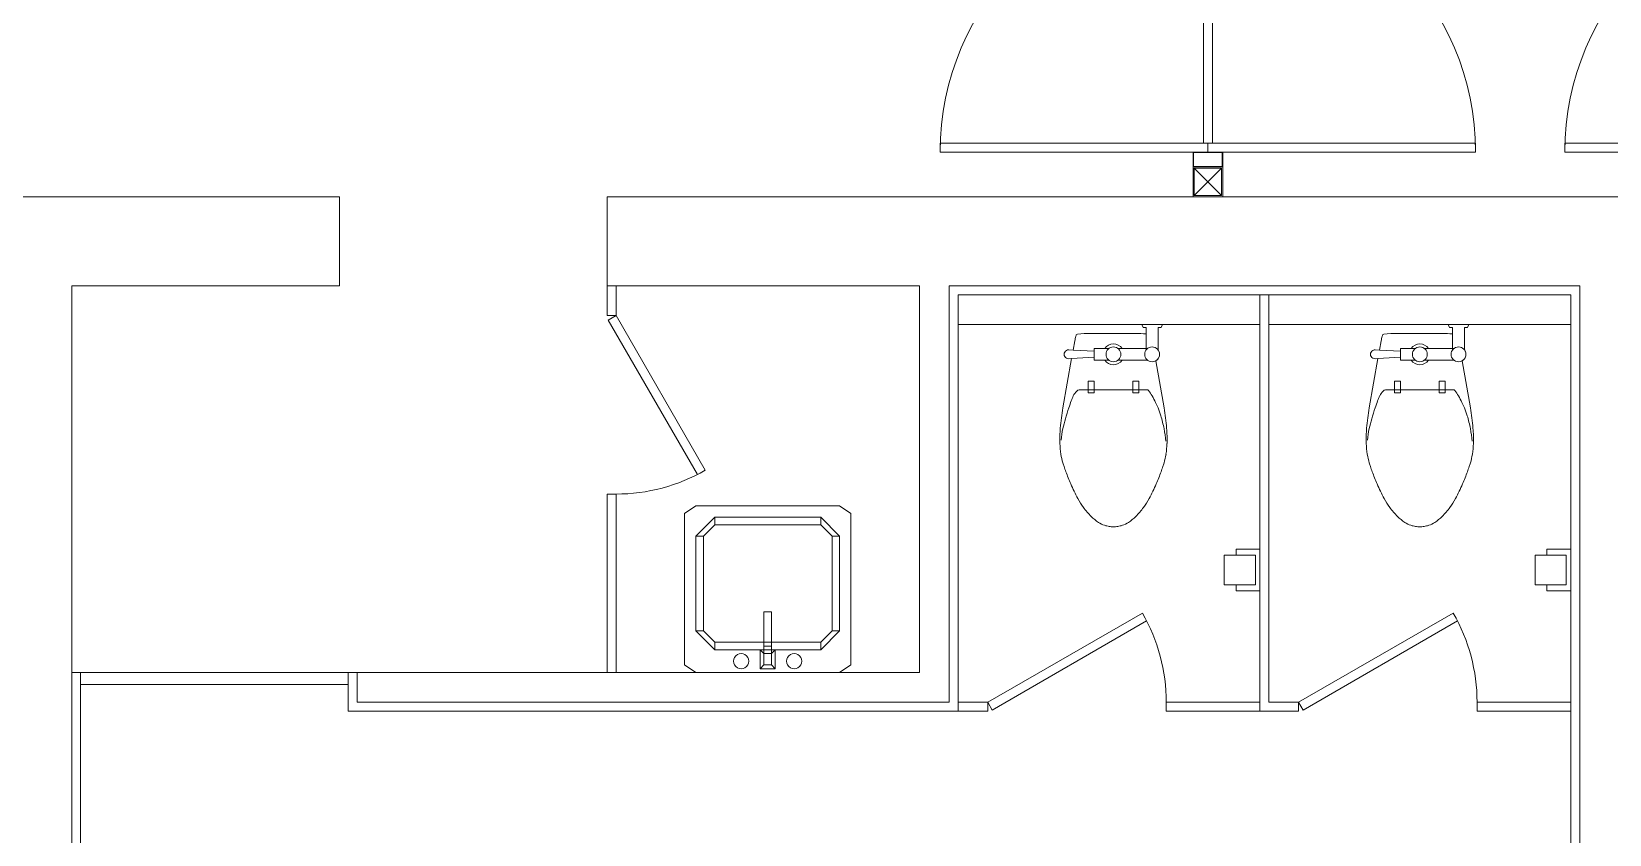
# Model space of a CAD drawing. Header units: millimetres. Extents: x 43806 to 399860, y -65551 to 59129.
# Drawn here: x 84881 to 90186, y -27719 to -25019 of the extents above; entities that cross this region are included whole.
import ezdxf

# ---------------------------------------------------------------- set-up
doc = ezdxf.new("R2010")
doc.units = ezdxf.units.MM
doc.header["$LTSCALE"] = 400
doc.header["$MEASUREMENT"] = 0
doc.layers.add('A', color=8, linetype='CONTINUOUS', lineweight=0)

msp = doc.modelspace()

# ---------------------------------------------------------------- linework, layer by layer
at = {"layer": 'A'}
for p, q in [((88821.4, -23654.4), (88821.4, -25394.4)), ((88851.4, -23654.4), (88851.4, -25394.4)), ((89736.4, -25394.4), (87936.4, -25394.4)), ((87936.4, -25394.4), (87936.4, -25424.4)), ((88836.4, -25424.4), (88836.4, -25394.4)), ((89736.4, -25424.4), (89736.4, -25394.4)), ((90036.4, -25424.4), (90036.4, -25394.4)), ((90036.4, -25394.4), (90936.4, -25394.4)), ((87936.4, -25424.4), (89736.4, -25424.4)), ((88786.4, -25424.4), (88886.4, -25424.4)), ((88786.4, -25474.4), (88786.4, -25424.4)), ((88788.4, -25426.4), (88884.4, -25426.4)), ((88788.4, -25472.4), (88788.4, -25426.4)), ((88884.4, -25426.4), (88884.4, -25472.4)), ((88886.4, -25424.4), (88886.4, -25474.4)), ((90936.4, -25424.4), (90036.4, -25424.4)), ((88786.4, -25574.4), (88786.4, -25474.4)), ((88786.4, -25474.4), (88886.4, -25474.4)), ((88886.4, -25474.4), (88786.4, -25474.4)), ((88884.4, -25472.4), (88788.4, -25472.4)), ((88882.4, -25570.4), (88790.4, -25478.4)), ((88790.4, -25570.4), (88882.4, -25478.4)), ((88790.4, -25570.4), (88790.4, -25478.4)), ((88790.4, -25478.4), (88882.4, -25478.4)), ((88882.4, -25478.4), (88882.4, -25570.4)), ((88886.4, -25474.4), (88886.4, -25574.4)), ((88886.4, -25574.4), (88786.4, -25574.4)), ((88882.4, -25570.4), (88790.4, -25570.4)), ((87114.5, -26614.4), (87076.4, -26639.8)), ((87114.5, -26614.4), (87598.2, -26614.4)), ((87598.2, -26614.4), (87636.3, -26639.8)), ((87076.4, -27148.9), (87076.4, -26639.8)), ((87178.2, -26652.5), (87114.5, -26716.2)), ((87114.5, -26716.2), (87178.2, -26652.5)), ((87140, -26716.2), (87178.2, -26678)), ((87178.2, -26678), (87140, -26716.2)), ((87534.6, -26652.5), (87178.2, -26652.5)), ((87178.2, -26652.5), (87534.6, -26652.5)), ((87178.2, -26678), (87178.2, -26652.5)), ((87178.2, -26678), (87178.2, -26652.5)), ((87178.2, -26678), (87534.6, -26678)), ((87534.6, -26678), (87178.2, -26678)), ((87598.2, -26716.2), (87534.6, -26652.5)), ((87534.6, -26652.5), (87534.6, -26678)), ((87598.2, -26716.2), (87534.6, -26652.5)), ((87534.6, -26678), (87534.6, -26652.5)), ((87572.8, -26716.2), (87534.6, -26678)), ((87534.6, -26678), (87572.8, -26716.2)), ((87636.3, -27148.9), (87636.3, -26639.8)), ((87114.5, -26716.2), (87114.5, -27034.3)), ((87114.5, -26716.2), (87114.5, -27034.3)), ((87140, -26716.2), (87114.5, -26716.2)), ((87140, -26716.2), (87114.5, -26716.2)), ((87140, -27034.3), (87140, -26716.2)), ((87140, -27034.3), (87140, -26716.2)), ((87572.8, -27034.3), (87572.8, -26716.2)), ((87572.8, -26716.2), (87598.2, -26716.2)), ((87572.8, -27034.3), (87572.8, -26716.2)), ((87572.8, -26716.2), (87598.2, -26716.2)), ((87598.2, -26716.2), (87598.2, -27034.3)), ((87598.2, -26716.2), (87598.2, -27034.3)), ((87343.6, -26970.8), (87343.6, -27085.3)), ((87369.1, -26970.8), (87343.6, -26970.8)), ((87343.6, -26970.8), (87343.6, -27072.5)), ((87369.1, -26970.8), (87343.6, -26970.8)), ((87343.6, -26970.8), (87369.1, -26970.8)), ((87343.6, -26970.8), (87343.6, -26970.8)), ((87369.1, -26970.8), (87343.6, -26970.8)), ((87343.6, -26970.8), (87343.6, -27072.5)), ((87343.6, -26970.8), (87343.6, -26970.8)), ((87343.6, -27085.3), (87343.6, -26970.8)), ((87369.1, -27085.3), (87369.1, -26970.8)), ((87369.1, -27072.5), (87369.1, -26970.8)), ((87369.1, -26970.8), (87369.1, -26970.8)), ((87369.1, -26970.8), (87369.1, -27072.5)), ((87369.1, -26970.8), (87369.1, -26970.8)), ((87369.1, -27085.3), (87369.1, -26970.8)), ((87114.5, -27034.3), (87178.2, -27098)), ((87114.5, -27034.3), (87140, -27034.3)), ((87178.2, -27098), (87114.5, -27034.3)), ((87114.5, -27034.3), (87140, -27034.3)), ((87178.2, -27072.5), (87140, -27034.3)), ((87140, -27034.3), (87178.2, -27072.5)), ((87534.6, -27098), (87598.2, -27034.3)), ((87572.8, -27034.3), (87534.6, -27072.5)), ((87598.2, -27034.3), (87534.6, -27098)), ((87534.6, -27072.5), (87572.8, -27034.3)), ((87598.2, -27034.3), (87572.8, -27034.3)), ((87572.8, -27034.3), (87598.2, -27034.3)), ((87534.6, -27072.5), (87178.2, -27072.5)), ((87178.2, -27072.5), (87534.6, -27072.5)), ((87178.2, -27098), (87178.2, -27072.5)), ((87178.2, -27072.5), (87178.2, -27098)), ((87178.2, -27098), (87534.6, -27098)), ((87534.6, -27098), (87178.2, -27098)), ((87343.6, -27110.7), (87330.9, -27098)), ((87330.9, -27098), (87381.8, -27098)), ((87330.9, -27098), (87343.6, -27110.7)), ((87330.9, -27161.6), (87330.9, -27098)), ((87369.1, -27072.5), (87343.6, -27072.5)), ((87343.6, -27072.5), (87369.1, -27072.5)), ((87343.6, -27110.7), (87343.6, -27072.5)), ((87343.6, -27072.5), (87343.6, -27085.3)), ((87343.6, -27072.5), (87343.6, -27085.3)), ((87343.6, -27110.7), (87343.6, -27072.5)), ((87343.6, -27085.3), (87369.1, -27085.3)), ((87343.6, -27085.3), (87369.1, -27085.3)), ((87343.6, -27148.9), (87343.6, -27085.3)), ((87343.6, -27085.3), (87343.6, -27148.9)), ((87369.1, -27072.5), (87369.1, -27110.7)), ((87369.1, -27085.3), (87369.1, -27072.5)), ((87369.1, -27072.5), (87369.1, -27110.7)), ((87369.1, -27072.5), (87369.1, -27085.3)), ((87369.1, -27085.3), (87369.1, -27148.9)), ((87369.1, -27085.3), (87369.1, -27148.9)), ((87381.8, -27098), (87369.1, -27110.7)), ((87369.1, -27110.7), (87381.8, -27098)), ((87381.8, -27098), (87381.8, -27161.6)), ((87534.6, -27072.5), (87534.6, -27098)), ((87534.6, -27072.5), (87534.6, -27098)), ((87114.5, -27174.4), (87076.4, -27148.9)), ((87242.7, -27129.6), (87241.8, -27136.2)), ((87241.8, -27136.2), (87242.7, -27129.6)), ((87242.7, -27129.6), (87241.8, -27136.2)), ((87241.8, -27136.2), (87242.7, -27129.6)), ((87241.8, -27136.2), (87241.8, -27136.2)), ((87241.8, -27136.2), (87242.7, -27142.8)), ((87241.8, -27136.2), (87241.8, -27136.2)), ((87242.7, -27142.8), (87241.8, -27136.2)), ((87241.8, -27136.2), (87242.7, -27142.8)), ((87242.7, -27142.8), (87241.8, -27136.2)), ((87245.2, -27123.4), (87242.7, -27129.6)), ((87242.7, -27129.6), (87245.2, -27123.4)), ((87245.2, -27123.4), (87242.7, -27129.6)), ((87242.7, -27129.6), (87245.2, -27123.4)), ((87242.7, -27129.6), (87242.7, -27129.6)), ((87242.7, -27129.6), (87242.7, -27129.6)), ((87242.7, -27142.8), (87242.7, -27142.8)), ((87242.7, -27142.8), (87245.2, -27148.9)), ((87242.7, -27142.8), (87242.7, -27142.8)), ((87245.2, -27148.9), (87242.7, -27142.8)), ((87242.7, -27142.8), (87245.2, -27148.9)), ((87245.2, -27148.9), (87242.7, -27142.8)), ((87249.3, -27118.2), (87245.2, -27123.4)), ((87245.2, -27123.4), (87249.3, -27118.2)), ((87249.3, -27118.2), (87245.2, -27123.4)), ((87245.2, -27123.4), (87249.3, -27118.2)), ((87245.2, -27123.4), (87245.2, -27123.4)), ((87245.2, -27123.4), (87245.2, -27123.4)), ((87245.2, -27148.9), (87245.2, -27148.9)), ((87245.2, -27148.9), (87249.3, -27154.2)), ((87245.2, -27148.9), (87245.2, -27148.9)), ((87249.3, -27154.2), (87245.2, -27148.9)), ((87245.2, -27148.9), (87249.3, -27154.2)), ((87249.3, -27154.2), (87245.2, -27148.9)), ((87254.5, -27114.2), (87249.3, -27118.2)), ((87249.3, -27118.2), (87254.5, -27114.2)), ((87254.5, -27114.2), (87249.3, -27118.2)), ((87249.3, -27118.2), (87254.5, -27114.2)), ((87249.3, -27118.2), (87249.3, -27118.2)), ((87249.3, -27118.2), (87249.3, -27118.2)), ((87249.3, -27154.2), (87249.3, -27154.2)), ((87249.3, -27154.2), (87254.5, -27158.2)), ((87249.3, -27154.2), (87249.3, -27154.2)), ((87254.5, -27158.2), (87249.3, -27154.2)), ((87249.3, -27154.2), (87254.5, -27158.2)), ((87254.5, -27158.2), (87249.3, -27154.2)), ((87260.7, -27111.6), (87254.5, -27114.2)), ((87254.5, -27114.2), (87260.7, -27111.6)), ((87260.7, -27111.6), (87254.5, -27114.2)), ((87254.5, -27114.2), (87260.7, -27111.6)), ((87254.5, -27114.2), (87254.5, -27114.2)), ((87254.5, -27114.2), (87254.5, -27114.2)), ((87254.5, -27158.2), (87254.5, -27158.2)), ((87254.5, -27158.2), (87260.7, -27160.8)), ((87254.5, -27158.2), (87254.5, -27158.2)), ((87260.7, -27160.8), (87254.5, -27158.2)), ((87254.5, -27158.2), (87260.7, -27160.8)), ((87260.7, -27160.8), (87254.5, -27158.2)), ((87267.3, -27110.7), (87260.7, -27111.6)), ((87260.7, -27111.6), (87267.3, -27110.7)), ((87267.3, -27110.7), (87260.7, -27111.6)), ((87260.7, -27111.6), (87267.3, -27110.7)), ((87260.7, -27111.6), (87260.7, -27111.6)), ((87260.7, -27111.6), (87260.7, -27111.6)), ((87260.7, -27160.8), (87260.7, -27160.8)), ((87260.7, -27160.8), (87267.3, -27161.6)), ((87260.7, -27160.8), (87260.7, -27160.8)), ((87267.3, -27161.6), (87260.7, -27160.8)), ((87260.7, -27160.8), (87267.3, -27161.6)), ((87267.3, -27161.6), (87260.7, -27160.8)), ((87267.3, -27110.7), (87267.3, -27110.7)), ((87273.9, -27111.6), (87267.3, -27110.7)), ((87267.3, -27110.7), (87267.3, -27110.7)), ((87273.9, -27111.6), (87267.3, -27110.7)), ((87267.3, -27110.7), (87273.9, -27111.6)), ((87273.9, -27111.6), (87267.3, -27110.7)), ((87267.3, -27161.6), (87273.9, -27160.8)), ((87273.9, -27160.8), (87267.3, -27161.6)), ((87267.3, -27161.6), (87273.9, -27160.8)), ((87273.9, -27160.8), (87267.3, -27161.6)), ((87280, -27114.2), (87273.9, -27111.6)), ((87273.9, -27111.6), (87273.9, -27111.6)), ((87273.9, -27111.6), (87280, -27114.2)), ((87280, -27114.2), (87273.9, -27111.6)), ((87273.9, -27111.6), (87280, -27114.2)), ((87273.9, -27111.6), (87273.9, -27111.6)), ((87273.9, -27160.8), (87280, -27158.2)), ((87280, -27158.2), (87273.9, -27160.8)), ((87273.9, -27160.8), (87280, -27158.2)), ((87280, -27158.2), (87273.9, -27160.8)), ((87273.9, -27160.8), (87273.9, -27160.8)), ((87273.9, -27160.8), (87273.9, -27160.8)), ((87285.3, -27118.2), (87280, -27114.2)), ((87280, -27114.2), (87280, -27114.2)), ((87280, -27114.2), (87285.3, -27118.2)), ((87285.3, -27118.2), (87280, -27114.2)), ((87280, -27114.2), (87285.3, -27118.2)), ((87280, -27114.2), (87280, -27114.2)), ((87280, -27158.2), (87285.3, -27154.2)), ((87285.3, -27154.2), (87280, -27158.2)), ((87280, -27158.2), (87285.3, -27154.2)), ((87285.3, -27154.2), (87280, -27158.2)), ((87280, -27158.2), (87280, -27158.2)), ((87280, -27158.2), (87280, -27158.2)), ((87289.3, -27123.4), (87285.3, -27118.2)), ((87285.3, -27118.2), (87285.3, -27118.2)), ((87285.3, -27118.2), (87289.3, -27123.4)), ((87289.3, -27123.4), (87285.3, -27118.2)), ((87285.3, -27118.2), (87289.3, -27123.4)), ((87285.3, -27118.2), (87285.3, -27118.2)), ((87285.3, -27154.2), (87289.3, -27148.9)), ((87289.3, -27148.9), (87285.3, -27154.2)), ((87285.3, -27154.2), (87289.3, -27148.9)), ((87289.3, -27148.9), (87285.3, -27154.2)), ((87285.3, -27154.2), (87285.3, -27154.2)), ((87285.3, -27154.2), (87285.3, -27154.2)), ((87291.9, -27129.6), (87289.3, -27123.4)), ((87289.3, -27123.4), (87289.3, -27123.4)), ((87289.3, -27123.4), (87291.9, -27129.6)), ((87291.9, -27129.6), (87289.3, -27123.4)), ((87289.3, -27123.4), (87291.9, -27129.6)), ((87289.3, -27123.4), (87289.3, -27123.4)), ((87289.3, -27148.9), (87291.9, -27142.8)), ((87291.9, -27142.8), (87289.3, -27148.9)), ((87289.3, -27148.9), (87291.9, -27142.8)), ((87291.9, -27142.8), (87289.3, -27148.9)), ((87289.3, -27148.9), (87289.3, -27148.9)), ((87289.3, -27148.9), (87289.3, -27148.9)), ((87292.7, -27136.2), (87291.9, -27129.6)), ((87291.9, -27129.6), (87291.9, -27129.6)), ((87291.9, -27129.6), (87292.7, -27136.2)), ((87292.7, -27136.2), (87291.9, -27129.6)), ((87291.9, -27129.6), (87292.7, -27136.2)), ((87291.9, -27129.6), (87291.9, -27129.6)), ((87291.9, -27142.8), (87292.7, -27136.2)), ((87292.7, -27136.2), (87291.9, -27142.8)), ((87291.9, -27142.8), (87292.7, -27136.2)), ((87292.7, -27136.2), (87291.9, -27142.8)), ((87291.9, -27142.8), (87291.9, -27142.8)), ((87291.9, -27142.8), (87291.9, -27142.8)), ((87292.7, -27136.2), (87292.7, -27136.2)), ((87292.7, -27136.2), (87292.7, -27136.2)), ((87343.6, -27148.9), (87330.9, -27161.6)), ((87343.6, -27148.9), (87330.9, -27161.6)), ((87369.1, -27110.7), (87343.6, -27110.7)), ((87343.6, -27148.9), (87343.6, -27110.7)), ((87369.1, -27110.7), (87343.6, -27110.7)), ((87369.1, -27148.9), (87343.6, -27148.9)), ((87369.1, -27148.9), (87343.6, -27148.9)), ((87369.1, -27148.9), (87369.1, -27110.7)), ((87369.1, -27148.9), (87381.8, -27161.6)), ((87369.1, -27148.9), (87381.8, -27161.6)), ((87420.9, -27129.6), (87420, -27136.2)), ((87420, -27136.2), (87420.9, -27129.6)), ((87420.9, -27129.6), (87420, -27136.2)), ((87420, -27136.2), (87420.9, -27129.6)), ((87420, -27136.2), (87420, -27136.2)), ((87420, -27136.2), (87420.9, -27142.8)), ((87420, -27136.2), (87420, -27136.2)), ((87420.9, -27142.8), (87420, -27136.2)), ((87420, -27136.2), (87420.9, -27142.8)), ((87420.9, -27142.8), (87420, -27136.2)), ((87423.4, -27123.4), (87420.9, -27129.6)), ((87420.9, -27129.6), (87423.4, -27123.4)), ((87423.4, -27123.4), (87420.9, -27129.6)), ((87420.9, -27129.6), (87423.4, -27123.4)), ((87420.9, -27129.6), (87420.9, -27129.6)), ((87420.9, -27129.6), (87420.9, -27129.6)), ((87420.9, -27142.8), (87420.9, -27142.8)), ((87420.9, -27142.8), (87423.4, -27148.9)), ((87420.9, -27142.8), (87420.9, -27142.8)), ((87423.4, -27148.9), (87420.9, -27142.8)), ((87420.9, -27142.8), (87423.4, -27148.9)), ((87423.4, -27148.9), (87420.9, -27142.8)), ((87427.5, -27118.2), (87423.4, -27123.4)), ((87423.4, -27123.4), (87427.5, -27118.2)), ((87427.5, -27118.2), (87423.4, -27123.4)), ((87423.4, -27123.4), (87427.5, -27118.2)), ((87423.4, -27123.4), (87423.4, -27123.4)), ((87423.4, -27123.4), (87423.4, -27123.4)), ((87423.4, -27148.9), (87423.4, -27148.9)), ((87423.4, -27148.9), (87427.5, -27154.2)), ((87423.4, -27148.9), (87423.4, -27148.9)), ((87427.5, -27154.2), (87423.4, -27148.9)), ((87423.4, -27148.9), (87427.5, -27154.2)), ((87427.5, -27154.2), (87423.4, -27148.9)), ((87432.7, -27114.2), (87427.5, -27118.2)), ((87427.5, -27118.2), (87432.7, -27114.2)), ((87432.7, -27114.2), (87427.5, -27118.2)), ((87427.5, -27118.2), (87432.7, -27114.2)), ((87427.5, -27118.2), (87427.5, -27118.2)), ((87427.5, -27118.2), (87427.5, -27118.2)), ((87427.5, -27154.2), (87427.5, -27154.2)), ((87427.5, -27154.2), (87432.7, -27158.2)), ((87427.5, -27154.2), (87427.5, -27154.2)), ((87432.7, -27158.2), (87427.5, -27154.2)), ((87427.5, -27154.2), (87432.7, -27158.2)), ((87432.7, -27158.2), (87427.5, -27154.2)), ((87438.8, -27111.6), (87432.7, -27114.2)), ((87432.7, -27114.2), (87438.8, -27111.6)), ((87438.8, -27111.6), (87432.7, -27114.2)), ((87432.7, -27114.2), (87438.8, -27111.6)), ((87432.7, -27114.2), (87432.7, -27114.2)), ((87432.7, -27114.2), (87432.7, -27114.2)), ((87432.7, -27158.2), (87432.7, -27158.2)), ((87432.7, -27158.2), (87438.8, -27160.8)), ((87432.7, -27158.2), (87432.7, -27158.2)), ((87438.8, -27160.8), (87432.7, -27158.2)), ((87432.7, -27158.2), (87438.8, -27160.8)), ((87438.8, -27160.8), (87432.7, -27158.2)), ((87445.5, -27110.7), (87438.8, -27111.6)), ((87438.8, -27111.6), (87445.5, -27110.7)), ((87445.5, -27110.7), (87438.8, -27111.6)), ((87438.8, -27111.6), (87445.5, -27110.7)), ((87438.8, -27111.6), (87438.8, -27111.6)), ((87438.8, -27111.6), (87438.8, -27111.6)), ((87438.8, -27160.8), (87438.8, -27160.8)), ((87438.8, -27160.8), (87445.5, -27161.6)), ((87438.8, -27160.8), (87438.8, -27160.8)), ((87445.5, -27161.6), (87438.8, -27160.8)), ((87438.8, -27160.8), (87445.5, -27161.6)), ((87445.5, -27161.6), (87438.8, -27160.8)), ((87445.5, -27110.7), (87445.5, -27110.7)), ((87452, -27111.6), (87445.5, -27110.7)), ((87445.5, -27110.7), (87445.5, -27110.7)), ((87445.5, -27110.7), (87452, -27111.6)), ((87452, -27111.6), (87445.5, -27110.7)), ((87445.5, -27110.7), (87452, -27111.6)), ((87445.5, -27161.6), (87452, -27160.8)), ((87452, -27160.8), (87445.5, -27161.6)), ((87445.5, -27161.6), (87452, -27160.8)), ((87452, -27160.8), (87445.5, -27161.6)), ((87458.2, -27114.2), (87452, -27111.6)), ((87452, -27111.6), (87452, -27111.6)), ((87452, -27111.6), (87458.2, -27114.2)), ((87458.2, -27114.2), (87452, -27111.6)), ((87452, -27111.6), (87458.2, -27114.2)), ((87452, -27111.6), (87452, -27111.6)), ((87452, -27160.8), (87458.2, -27158.2)), ((87458.2, -27158.2), (87452, -27160.8)), ((87452, -27160.8), (87458.2, -27158.2)), ((87458.2, -27158.2), (87452, -27160.8)), ((87452, -27160.8), (87452, -27160.8)), ((87452, -27160.8), (87452, -27160.8)), ((87463.4, -27118.2), (87458.2, -27114.2)), ((87458.2, -27114.2), (87458.2, -27114.2)), ((87458.2, -27114.2), (87463.4, -27118.2)), ((87463.4, -27118.2), (87458.2, -27114.2)), ((87458.2, -27114.2), (87463.4, -27118.2)), ((87458.2, -27114.2), (87458.2, -27114.2)), ((87458.2, -27158.2), (87463.4, -27154.2)), ((87463.4, -27154.2), (87458.2, -27158.2)), ((87458.2, -27158.2), (87463.4, -27154.2)), ((87463.4, -27154.2), (87458.2, -27158.2)), ((87458.2, -27158.2), (87458.2, -27158.2)), ((87458.2, -27158.2), (87458.2, -27158.2)), ((87467.5, -27123.4), (87463.4, -27118.2)), ((87463.4, -27118.2), (87463.4, -27118.2)), ((87463.4, -27118.2), (87467.5, -27123.4)), ((87467.5, -27123.4), (87463.4, -27118.2)), ((87463.4, -27118.2), (87467.5, -27123.4)), ((87463.4, -27118.2), (87463.4, -27118.2)), ((87463.4, -27154.2), (87467.5, -27148.9)), ((87467.5, -27148.9), (87463.4, -27154.2)), ((87463.4, -27154.2), (87467.5, -27148.9)), ((87467.5, -27148.9), (87463.4, -27154.2)), ((87463.4, -27154.2), (87463.4, -27154.2)), ((87463.4, -27154.2), (87463.4, -27154.2)), ((87470.1, -27129.6), (87467.5, -27123.4)), ((87467.5, -27123.4), (87467.5, -27123.4)), ((87467.5, -27123.4), (87470.1, -27129.6)), ((87470.1, -27129.6), (87467.5, -27123.4)), ((87467.5, -27123.4), (87470.1, -27129.6)), ((87467.5, -27123.4), (87467.5, -27123.4)), ((87467.5, -27148.9), (87470.1, -27142.8)), ((87470.1, -27142.8), (87467.5, -27148.9)), ((87467.5, -27148.9), (87470.1, -27142.8)), ((87470.1, -27142.8), (87467.5, -27148.9)), ((87467.5, -27148.9), (87467.5, -27148.9)), ((87467.5, -27148.9), (87467.5, -27148.9)), ((87470.9, -27136.2), (87470.1, -27129.6)), ((87470.1, -27129.6), (87470.1, -27129.6)), ((87470.1, -27129.6), (87470.9, -27136.2)), ((87470.9, -27136.2), (87470.1, -27129.6)), ((87470.1, -27129.6), (87470.9, -27136.2)), ((87470.1, -27129.6), (87470.1, -27129.6)), ((87470.1, -27142.8), (87470.9, -27136.2)), ((87470.9, -27136.2), (87470.1, -27142.8)), ((87470.1, -27142.8), (87470.9, -27136.2)), ((87470.9, -27136.2), (87470.1, -27142.8)), ((87470.1, -27142.8), (87470.1, -27142.8)), ((87470.1, -27142.8), (87470.1, -27142.8)), ((87470.9, -27136.2), (87470.9, -27136.2)), ((87470.9, -27136.2), (87470.9, -27136.2)), ((87598.2, -27174.4), (87636.3, -27148.9)), ((87598.2, -27174.4), (87114.5, -27174.4)), ((87267.3, -27161.6), (87267.3, -27161.6)), ((87267.3, -27161.6), (87267.3, -27161.6)), ((87381.8, -27161.6), (87330.9, -27161.6)), ((87445.5, -27161.6), (87445.5, -27161.6)), ((87445.5, -27161.6), (87445.5, -27161.6))]:
    msp.add_line(p, q, dxfattribs=at)
at = {"layer": 'A', "ltscale": 2}
for p, q in [((84406.4, -25574.4), (85916.4, -25574.4)), ((85916.4, -25874.4), (85916.4, -25574.4)), ((86816.4, -25574.4), (93986.4, -25574.4)), ((86816.4, -25574.4), (87881.4, -25574.4)), ((86816.4, -25874.4), (86816.4, -25574.4)), ((85016.4, -25874.4), (85916.4, -25874.4)), ((85016.4, -30124.4), (85016.4, -25874.4)), ((85016.4, -25874.4), (85916.4, -25874.4)), ((85016.4, -30124.4), (85016.4, -25874.4)), ((86816.4, -25874.4), (87866.4, -25874.4)), ((87866.4, -27174.4), (87866.4, -25874.4)), ((87966.4, -25874.4), (90086.4, -25874.4)), ((87966.4, -27274.4), (87966.4, -25874.4)), ((90086.4, -25874.4), (90086.4, -30124.4)), ((90086.4, -25874.4), (90086.4, -30124.4)), ((87996.4, -27304.4), (87996.4, -25904.4)), ((87996.4, -25904.4), (90056.4, -25904.4)), ((90056.4, -25904.4), (90056.4, -30094.4)), ((85046.4, -27174.4), (85016.4, -27174.4)), ((85046.4, -27174.4), (85946.4, -27174.4)), ((85046.4, -30094.4), (85046.4, -27174.4)), ((85046.4, -27214.4), (85946.4, -27214.4)), ((85976.4, -27174.4), (85946.4, -27174.4)), ((85946.4, -27174.4), (85946.4, -27304.4)), ((85976.4, -27274.4), (85976.4, -27174.4)), ((85976.4, -27174.4), (87866.4, -27174.4)), ((85946.4, -27304.4), (87836.4, -27304.4)), ((85976.4, -27274.4), (87966.4, -27274.4)), ((87836.4, -27304.4), (87836.4, -27304.4)), ((87836.4, -27304.4), (87996.4, -27304.4))]:
    msp.add_line(p, q, dxfattribs=at)
at = {"layer": 'A', "linetype": 'Continuous'}
for p, q in [((86816.4, -25974.4), (86816.4, -25874.4)), ((86846.4, -25974.4), (86846.4, -25874.4)), ((89011.4, -25904.4), (89011.4, -27304.4)), ((89041.4, -25904.4), (89041.4, -27274.4)), ((86846.4, -25974.4), (86816.4, -25974.4)), ((86846.4, -25974.4), (86820.4, -25989.4)), ((86820.4, -25989.4), (87120, -26508.4)), ((87146.4, -26494), (86846.4, -25974.4)), ((87996.4, -26004.4), (89011.4, -26004.4)), ((88518.9, -26034.4), (88443.9, -26034.4)), ((88593.9, -26034.4), (88518.9, -26034.4)), ((88683.9, -26004.4), (88613.9, -26004.4)), ((88613.9, -26004.4), (88618.9, -26014.4)), ((88618.9, -26014.4), (88628.9, -26014.4)), ((88628.9, -26014.4), (88628.9, -26035.7)), ((88628.9, -26089.4), (88628.9, -26035.7)), ((88668.9, -26089.4), (88668.9, -26014.4)), ((88668.9, -26014.4), (88678.9, -26014.4)), ((88678.9, -26014.4), (88683.9, -26004.4)), ((89041.4, -26004.4), (90056.4, -26004.4)), ((89548.9, -26034.4), (89473.9, -26034.4)), ((89623.9, -26034.4), (89548.9, -26034.4)), ((89713.9, -26004.4), (89643.9, -26004.4)), ((89643.9, -26004.4), (89648.9, -26014.4)), ((89648.9, -26014.4), (89658.9, -26014.4)), ((89658.9, -26014.4), (89658.9, -26035.7)), ((89658.9, -26089.4), (89658.9, -26035.7)), ((89698.9, -26089.4), (89698.9, -26014.4)), ((89698.9, -26014.4), (89708.9, -26014.4)), ((89708.9, -26014.4), (89713.9, -26004.4)), ((88383.3, -26090.2), (88368.9, -26089.4)), ((88388.9, -26059.4), (88383.3, -26090.2)), ((88453.9, -26094.4), (88383.3, -26090.2)), ((88503.9, -26084.4), (88453.9, -26084.4)), ((88453.9, -26084.4), (88453.9, -26124.4)), ((88633.9, -26084.4), (88533.9, -26084.4)), ((89413.3, -26090.2), (89398.9, -26089.4)), ((89418.9, -26059.4), (89413.3, -26090.2)), ((89483.9, -26094.4), (89413.3, -26090.2)), ((89533.9, -26084.4), (89483.9, -26084.4)), ((89483.9, -26084.4), (89483.9, -26124.4)), ((89663.9, -26084.4), (89563.9, -26084.4)), ((88378.1, -26118.9), (88348.9, -26284.4)), ((88368.9, -26119.4), (88378.1, -26118.9)), ((88378.1, -26118.9), (88453.9, -26114.4)), ((88453.9, -26124.4), (88503.9, -26124.4)), ((88633.9, -26124.4), (88533.9, -26124.4)), ((88688.9, -26284.4), (88661, -26126.3)), ((89408.1, -26118.9), (89378.9, -26284.4)), ((89398.9, -26119.4), (89408.1, -26118.9)), ((89408.1, -26118.9), (89483.9, -26114.4)), ((89483.9, -26124.4), (89533.9, -26124.4)), ((89663.9, -26124.4), (89563.9, -26124.4)), ((89718.9, -26284.4), (89691, -26126.3)), ((88433.9, -26234.4), (88433.9, -26194.4)), ((88433.9, -26194.4), (88453.9, -26194.4)), ((88453.9, -26194.4), (88453.9, -26234.4)), ((88583.9, -26194.4), (88583.9, -26234.4)), ((88603.9, -26194.4), (88583.9, -26194.4)), ((88603.9, -26234.4), (88603.9, -26194.4)), ((89463.9, -26234.4), (89463.9, -26194.4)), ((89463.9, -26194.4), (89483.9, -26194.4)), ((89483.9, -26194.4), (89483.9, -26234.4)), ((89613.9, -26194.4), (89613.9, -26234.4)), ((89633.9, -26194.4), (89613.9, -26194.4)), ((89633.9, -26234.4), (89633.9, -26194.4)), ((88518.9, -26224.4), (88403.9, -26224.4)), ((88453.9, -26234.4), (88433.9, -26234.4)), ((88633.9, -26224.4), (88518.9, -26224.4)), ((88583.9, -26234.4), (88603.9, -26234.4)), ((89548.9, -26224.4), (89433.9, -26224.4)), ((89483.9, -26234.4), (89463.9, -26234.4)), ((89663.9, -26224.4), (89548.9, -26224.4)), ((89613.9, -26234.4), (89633.9, -26234.4)), ((86816.4, -27174.4), (86816.4, -26574.4)), ((86846.4, -26574.4), (86816.4, -26574.4)), ((86846.4, -26574.4), (86816.4, -26574.4)), ((86846.4, -27174.4), (86846.4, -26574.4)), ((88891.4, -26879.4), (88891.4, -26779.4)), ((88891.4, -26779.4), (88996.4, -26779.4)), ((88931.4, -26779.4), (88931.4, -26759.4)), ((88931.4, -26759.4), (89011.4, -26759.4)), ((88996.4, -26779.4), (88996.4, -26879.4)), ((89011.4, -26759.4), (89011.4, -26899.4)), ((89936.4, -26879.4), (89936.4, -26779.4)), ((89936.4, -26779.4), (90041.4, -26779.4)), ((89976.4, -26779.4), (89976.4, -26759.4)), ((89976.4, -26759.4), (90056.4, -26759.4)), ((90041.4, -26779.4), (90041.4, -26879.4)), ((88996.4, -26879.4), (88891.4, -26879.4)), ((88931.4, -26899.4), (88931.4, -26879.4)), ((90041.4, -26879.4), (89936.4, -26879.4)), ((89976.4, -26899.4), (89976.4, -26879.4)), ((89011.4, -26899.4), (88931.4, -26899.4)), ((90056.4, -26899.4), (89976.4, -26899.4)), ((88616, -26974.4), (88096.4, -27274.4)), ((88111.4, -27300.4), (88630.3, -27000.7)), ((89661, -26974.4), (89141.4, -27274.4)), ((89156.4, -27300.4), (89675.3, -27000.7)), ((88096.4, -27274.4), (87996.4, -27274.4)), ((88096.4, -27304.4), (87996.4, -27304.4)), ((88096.4, -27274.4), (88096.4, -27304.4)), ((88096.4, -27274.4), (88111.4, -27300.4)), ((89011.4, -27274.4), (88696.4, -27274.4)), ((88696.4, -27274.4), (88696.4, -27304.4)), ((88696.4, -27274.4), (88696.4, -27304.4)), ((89011.4, -27304.4), (88696.4, -27304.4)), ((89141.4, -27304.4), (89011.4, -27304.4)), ((89141.4, -27274.4), (89041.4, -27274.4)), ((89141.4, -27274.4), (89141.4, -27304.4)), ((89141.4, -27274.4), (89156.4, -27300.4)), ((90056.4, -27274.4), (89741.4, -27274.4)), ((89741.4, -27274.4), (89741.4, -27304.4)), ((89741.4, -27274.4), (89741.4, -27304.4)), ((90056.4, -27304.4), (89741.4, -27304.4))]:
    msp.add_line(p, q, dxfattribs=at)
for centre in [(88518.9, -26104.4), (88648.9, -26104.4), (89548.9, -26104.4), (89678.9, -26104.4)]:
    msp.add_circle(centre, 25, dxfattribs=at)
at = {"layer": 'A'}
for centre, start in [((88836.4, -25424.4), 360), ((90936.4, -25424.4), 90)]:
    msp.add_arc(centre, 900, start, 180, dxfattribs=at)
at = {"layer": 'A', "linetype": 'Continuous'}
for centre, radius, start, end in [((88635.8, -26104.5), 251, 165.9638, 169.6403), ((88411.7, -26048.5), 20, 152.9263, 165.9638), ((88398.3, -26041.7), 5.01, 95.7106, 152.9263), ((88443.9, -26497.1), 462.7, 90, 95.7106), ((88593.9, -26497.1), 462.7, 85.6617, 90), ((89665.8, -26104.5), 251, 165.9638, 169.6403), ((89441.7, -26048.5), 20, 152.9263, 165.9638), ((89428.3, -26041.7), 5.01, 95.7106, 152.9263), ((89473.9, -26497.1), 462.7, 90, 95.7106), ((89623.9, -26497.1), 462.7, 85.6617, 90), ((88368, -26104.4), 15, 86.6335, 273.3665), ((88518.9, -26104.4), 35, 34.8499, 145.1501), ((88648.9, -26104.4), 25, 298.9372, 36.8699), ((89398, -26104.4), 15, 86.6335, 273.3665), ((89548.9, -26104.4), 35, 34.8499, 145.1501), ((89678.9, -26104.4), 25, 298.9372, 36.8699), ((88518.9, -26104.4), 35, 214.8499, 325.1501), ((89548.9, -26104.4), 35, 214.8499, 325.1501), ((88649.8, -26363.2), 291.3, 155.9278, 159.444), ((88433.9, -26266.7), 54.8, 135, 155.9278), ((88403.9, -26236.7), 12.3, 90, 135), ((88633.9, -26227.9), 3.54, 36.8699, 90), ((88497.2, -26330.5), 174.4, 29.5675, 36.8699), ((88235.9, -26478.7), 474.7, 26.5651, 29.5675), ((89679.8, -26363.2), 291.3, 155.9278, 159.444), ((89463.9, -26266.7), 54.8, 135, 155.9278), ((89433.9, -26236.7), 12.3, 90, 135), ((89663.9, -26227.9), 3.54, 36.8699, 90), ((89527.2, -26330.5), 174.4, 29.5675, 36.8699), ((89265.9, -26478.7), 474.7, 26.5651, 29.5675), ((89112.2, -26416.9), 774.8, 170.1534, 175.2364), ((89380.8, -26613.7), 1064.2, 161.9714, 164.0546), ((88904.9, -26458.8), 563.7, 159.444, 161.9714), ((88389.7, -26401.8), 302.8, 22.8053, 26.5651), ((88452.8, -26375.2), 234.4, 15.9454, 22.8053), ((88102.1, -26475.4), 599.2, 11.6565, 15.9454), ((87925.5, -26416.9), 774.8, 4.7636, 9.8466), ((90142.2, -26416.9), 774.8, 170.1534, 175.2364), ((90410.8, -26613.7), 1064.2, 161.9714, 164.0546), ((89934.9, -26458.8), 563.7, 159.444, 161.9714), ((89419.7, -26401.8), 302.8, 22.8053, 26.5651), ((89482.8, -26375.2), 234.4, 15.9454, 22.8053), ((89132.1, -26475.4), 599.2, 11.6565, 15.9454), ((88955.5, -26416.9), 774.8, 4.7636, 9.8466), ((88780, -26389.2), 441.4, 175.2364, 181.9723), ((88586.4, -26411.8), 244.3, 166.4166, 175.6013), ((89153.5, -26548.8), 827.8, 164.0546, 166.4166), ((88358.6, -26422.5), 337.2, 4.3987, 11.6565), ((88257.7, -26389.2), 441.4, 358.0277, 4.7636), ((89810, -26389.2), 441.4, 175.2364, 181.9723), ((89616.4, -26411.8), 244.3, 166.4166, 175.6013), ((90183.5, -26548.8), 827.8, 164.0546, 166.4166), ((89388.6, -26422.5), 337.2, 4.3987, 11.6565), ((89287.7, -26389.2), 441.4, 358.0277, 4.7636), ((88642.2, -26393.9), 303.5, 181.9723, 188.7462), ((88395.5, -26393.9), 303.5, 351.2538, 358.0277), ((89672.2, -26393.9), 303.5, 181.9723, 188.7462), ((89425.5, -26393.9), 303.5, 351.2538, 358.0277), ((88552.7, -26407.7), 212.9, 188.7462, 196.8361), ((88785.2, -26337.4), 455.9, 196.8361, 198.4349), ((88252.5, -26337.4), 455.9, 341.5651, 343.1639), ((88485.1, -26407.7), 212.9, 343.1639, 351.2538), ((89582.7, -26407.7), 212.9, 188.7462, 196.8361), ((89815.2, -26337.4), 455.9, 196.8361, 198.4349), ((89282.5, -26337.4), 455.9, 341.5651, 343.1639), ((89515.1, -26407.7), 212.9, 343.1639, 351.2538), ((86846.4, -25974.4), 600, 270, 300), ((89307.8, -26163.2), 1006.7, 198.4349, 199.5108), ((88889, -26311.5), 562.4, 199.5108, 203.9625), ((88148.7, -26311.5), 562.4, 336.0375, 340.4892), ((87729.9, -26163.2), 1006.7, 340.4892, 341.5651), ((90337.8, -26163.2), 1006.7, 198.4349, 199.5108), ((89919, -26311.5), 562.4, 199.5108, 203.9625), ((89178.7, -26311.5), 562.4, 336.0375, 340.4892), ((88759.9, -26163.2), 1006.7, 340.4892, 341.5651), ((89185.5, -26179.8), 886.9, 203.9625, 207.5073), ((87852.3, -26179.8), 886.9, 332.4927, 336.0375), ((90215.5, -26179.8), 886.9, 203.9625, 207.5073), ((88882.3, -26179.8), 886.9, 332.4927, 336.0375), ((88591.6, -26489), 217.3, 207.5073, 216.8699), ((88636.2, -26455.6), 273.1, 216.8699, 225.2192), ((88401.5, -26455.6), 273.1, 314.7808, 323.1301), ((88446.2, -26489), 217.3, 323.1301, 332.4927), ((89621.6, -26489), 217.3, 207.5073, 216.8699), ((89666.2, -26455.6), 273.1, 216.8699, 225.2192), ((89431.5, -26455.6), 273.1, 314.7808, 323.1301), ((89476.2, -26489), 217.3, 323.1301, 332.4927), ((88560.1, -26532.3), 165, 225.2192, 236.3099), ((88514.4, -26600.8), 82.6, 236.3099, 252.0099), ((88522.2, -26576.8), 107.9, 252.0099, 260.5377), ((88518.9, -26596.7), 87.7, 260.5377, 270), ((88518.9, -26596.7), 87.7, 270, 279.4623), ((88515.5, -26576.8), 107.9, 279.4623, 287.9901), ((88523.4, -26600.8), 82.6, 287.9901, 303.6901), ((88477.7, -26532.3), 165, 303.6901, 314.7808), ((89590.1, -26532.3), 165, 225.2192, 236.3099), ((89544.4, -26600.8), 82.6, 236.3099, 252.0099), ((89552.2, -26576.8), 107.9, 252.0099, 260.5377), ((89548.9, -26596.7), 87.7, 260.5377, 270), ((89548.9, -26596.7), 87.7, 270, 279.4623), ((89545.5, -26576.8), 107.9, 279.4623, 287.9901), ((89553.4, -26600.8), 82.6, 287.9901, 303.6901), ((89507.7, -26532.3), 165, 303.6901, 314.7808), ((88096.4, -27274.4), 600, 0, 30), ((89141.4, -27274.4), 600, 0, 30)]:
    msp.add_arc(centre, radius, start, end, dxfattribs=at)

doc.saveas('drawing.dxf')
